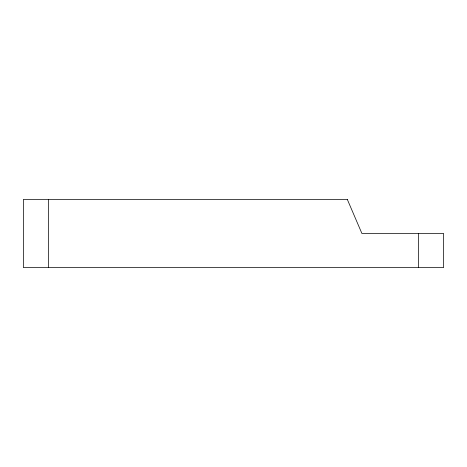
<?xml version="1.0" encoding="UTF-8"?>
<svg xmlns="http://www.w3.org/2000/svg" width="467" height="467" viewBox="0 0 467 467"><rect width="100%" height="100%" fill="white"/><g stroke="black" fill="none" stroke-linecap="round" stroke-linejoin="round"><path stroke-width="0.7" d="M418.356 233.5L418.356 267.55M48.644 199.45L48.644 267.55M347.331 199.45L23.35 199.45L23.35 267.55L443.65 267.55L443.65 233.5L361.925 233.5L347.331 199.45"/></g></svg>
